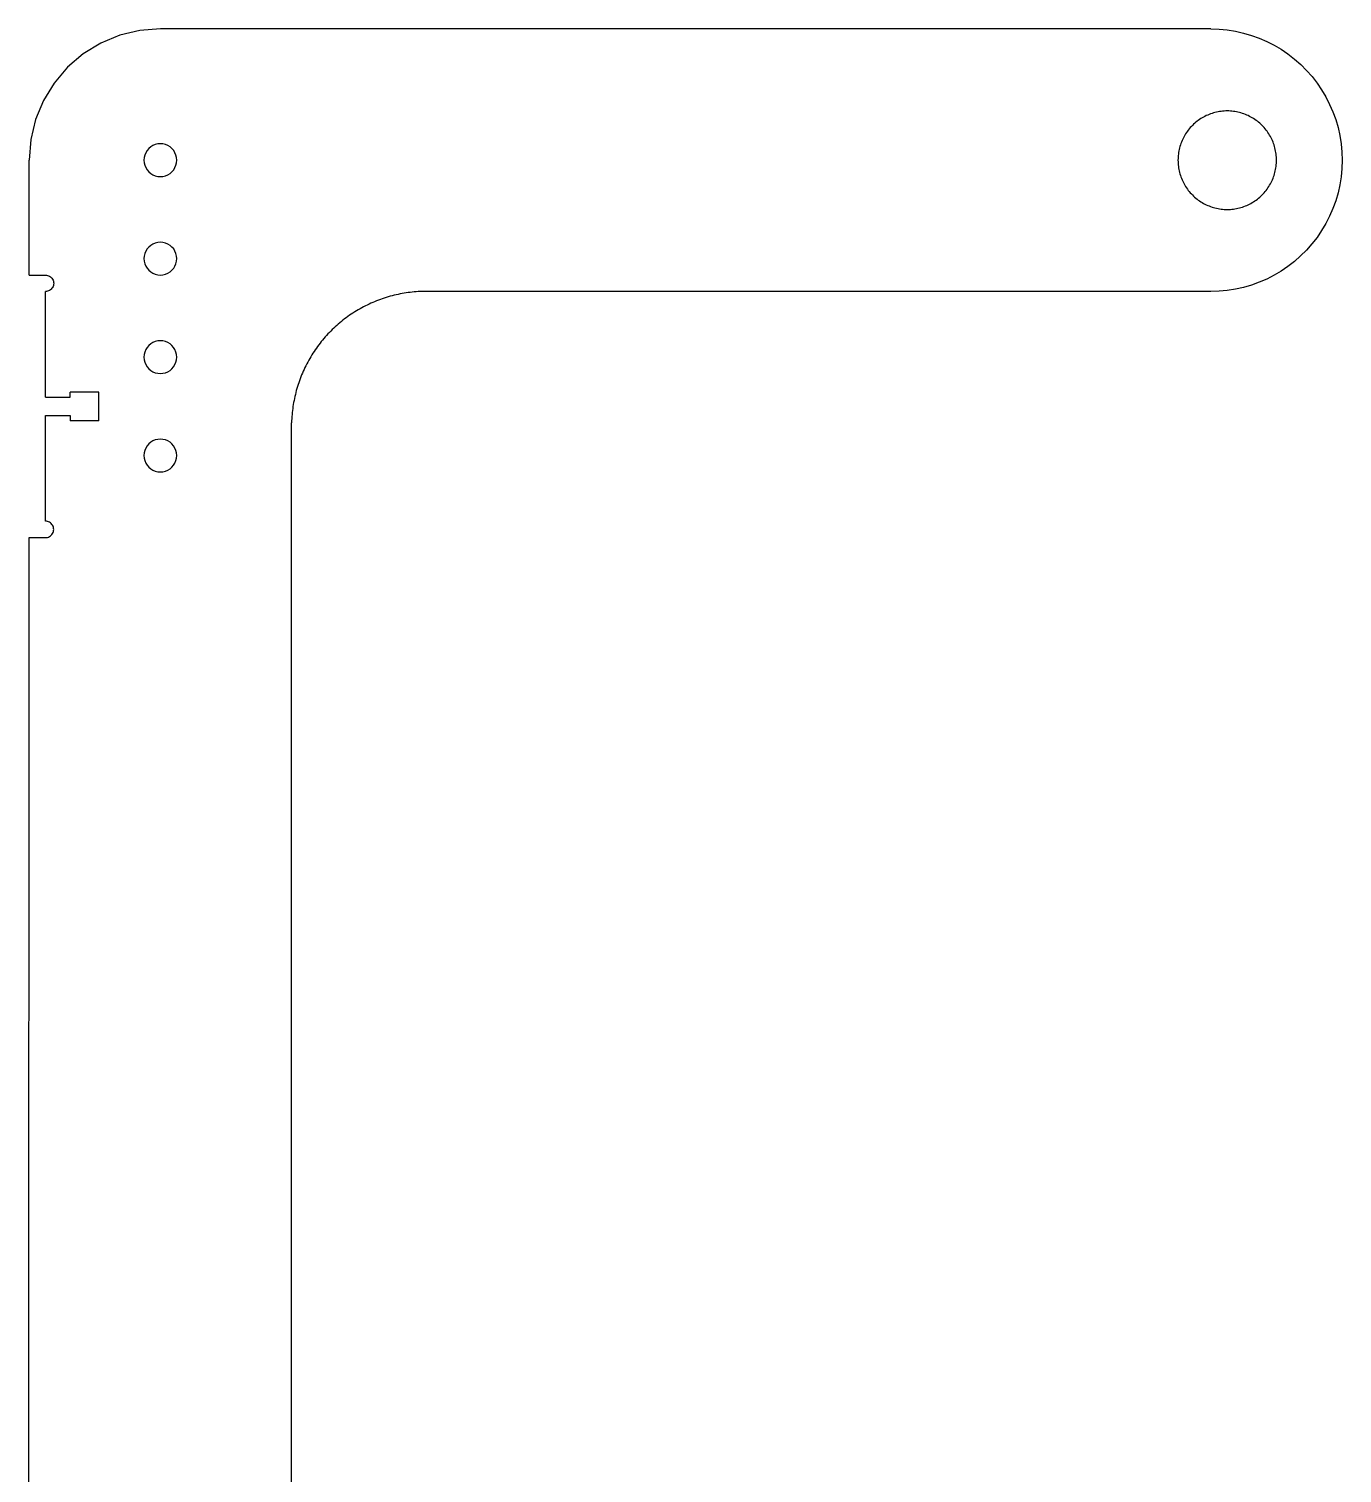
# Model space of a CAD drawing. Extents: x -71 to 71, y -22 to 22.
# Drawn here: x 4.57 to 24.57, y 0 to 22 of the extents above; entities that cross this region are included whole.
import ezdxf

# ---------------------------------------------------------------- set-up
doc = ezdxf.new("R2010")
doc.units = 0
doc.header["$MEASUREMENT"] = 0
doc.layers.get('0').update_dxf_attribs({"linetype": 'CONTINUOUS'})

msp = doc.modelspace()

# ---------------------------------------------------------------- linework, layer by layer
for p, q in [((5.661, 21.783), (5.393, 21.619)), ((5.951, 21.903), (5.661, 21.783)), ((6.256, 21.976), (5.951, 21.903)), ((6.569, 22), (6.256, 21.976)), ((22.569, 22), (6.569, 22)), ((22.569, 22), (22.694, 21.996)), ((22.694, 21.996), (22.819, 21.984)), ((22.819, 21.984), (22.943, 21.965)), ((22.943, 21.965), (23.066, 21.937)), ((23.066, 21.937), (23.187, 21.902)), ((23.187, 21.902), (23.305, 21.859)), ((23.305, 21.859), (23.42, 21.81)), ((23.42, 21.81), (23.532, 21.753)), ((5.393, 21.619), (5.154, 21.415)), ((23.532, 21.753), (23.64, 21.689)), ((23.64, 21.689), (23.744, 21.618)), ((23.744, 21.618), (23.843, 21.541)), ((5.154, 21.415), (4.95, 21.176)), ((23.843, 21.541), (23.938, 21.458)), ((23.938, 21.458), (24.027, 21.369)), ((24.027, 21.369), (24.11, 21.275)), ((4.95, 21.176), (4.786, 20.909)), ((24.11, 21.275), (24.187, 21.175)), ((24.187, 21.175), (24.257, 21.071)), ((4.786, 20.909), (4.666, 20.619)), ((24.257, 21.071), (24.321, 20.963)), ((24.321, 20.963), (24.378, 20.851)), ((22.521, 20.688), (22.499, 20.679)), ((22.542, 20.697), (22.521, 20.688)), ((22.564, 20.706), (22.542, 20.697)), ((22.587, 20.713), (22.564, 20.706)), ((22.609, 20.72), (22.587, 20.713)), ((22.632, 20.726), (22.609, 20.72)), ((22.655, 20.732), (22.632, 20.726)), ((22.678, 20.737), (22.655, 20.732)), ((22.701, 20.741), (22.678, 20.737)), ((22.725, 20.744), (22.701, 20.741)), ((22.748, 20.747), (22.725, 20.744)), ((22.771, 20.748), (22.748, 20.747)), ((22.795, 20.75), (22.771, 20.748)), ((22.819, 20.75), (22.795, 20.75)), ((22.842, 20.75), (22.819, 20.75)), ((22.866, 20.748), (22.842, 20.75)), ((22.889, 20.747), (22.866, 20.748)), ((22.913, 20.744), (22.889, 20.747)), ((22.936, 20.741), (22.913, 20.744)), ((22.959, 20.737), (22.936, 20.741)), ((22.982, 20.732), (22.959, 20.737)), ((23.005, 20.726), (22.982, 20.732)), ((23.028, 20.72), (23.005, 20.726)), ((23.05, 20.713), (23.028, 20.72)), ((23.073, 20.706), (23.05, 20.713)), ((23.095, 20.697), (23.073, 20.706)), ((23.116, 20.688), (23.095, 20.697)), ((23.138, 20.679), (23.116, 20.688)), ((24.378, 20.851), (24.428, 20.736)), ((24.428, 20.736), (24.471, 20.618)), ((4.666, 20.619), (4.593, 20.314)), ((22.241, 20.478), (22.226, 20.46)), ((22.256, 20.496), (22.241, 20.478)), ((22.272, 20.513), (22.256, 20.496)), ((22.288, 20.53), (22.272, 20.513)), ((22.305, 20.547), (22.288, 20.53)), ((22.323, 20.563), (22.305, 20.547)), ((22.34, 20.578), (22.323, 20.563)), ((22.359, 20.593), (22.34, 20.578)), ((22.378, 20.607), (22.359, 20.593)), ((22.397, 20.62), (22.378, 20.607)), ((22.417, 20.633), (22.397, 20.62)), ((22.437, 20.646), (22.417, 20.633)), ((22.457, 20.657), (22.437, 20.646)), ((22.478, 20.668), (22.457, 20.657)), ((22.499, 20.679), (22.478, 20.668)), ((23.159, 20.668), (23.138, 20.679)), ((23.18, 20.657), (23.159, 20.668)), ((23.2, 20.645), (23.18, 20.657)), ((23.22, 20.633), (23.2, 20.645)), ((23.24, 20.62), (23.22, 20.633)), ((23.259, 20.607), (23.24, 20.62)), ((23.278, 20.593), (23.259, 20.607)), ((23.297, 20.578), (23.278, 20.593)), ((23.314, 20.562), (23.297, 20.578)), ((23.332, 20.547), (23.314, 20.562)), ((23.349, 20.53), (23.332, 20.547)), ((23.365, 20.513), (23.349, 20.53)), ((23.381, 20.496), (23.365, 20.513)), ((23.396, 20.478), (23.381, 20.496)), ((23.411, 20.46), (23.396, 20.478)), ((24.471, 20.618), (24.506, 20.497)), ((24.506, 20.497), (24.533, 20.375)), ((4.593, 20.314), (4.568, 20.001)), ((6.529, 20.247), (6.491, 20.238)), ((6.568, 20.251), (6.529, 20.247)), ((6.608, 20.247), (6.568, 20.251)), ((6.646, 20.238), (6.608, 20.247)), ((22.113, 20.254), (22.105, 20.232)), ((22.121, 20.276), (22.113, 20.254)), ((22.13, 20.298), (22.121, 20.276)), ((22.14, 20.319), (22.13, 20.298)), ((22.15, 20.34), (22.14, 20.319)), ((22.161, 20.361), (22.15, 20.34)), ((22.173, 20.382), (22.161, 20.361)), ((22.185, 20.402), (22.173, 20.382)), ((22.198, 20.422), (22.185, 20.402)), ((22.212, 20.441), (22.198, 20.422)), ((22.226, 20.46), (22.212, 20.441)), ((23.425, 20.441), (23.411, 20.46)), ((23.439, 20.421), (23.425, 20.441)), ((23.452, 20.402), (23.439, 20.421)), ((23.464, 20.382), (23.452, 20.402)), ((23.476, 20.361), (23.464, 20.382)), ((23.487, 20.34), (23.476, 20.361)), ((23.497, 20.319), (23.487, 20.34)), ((23.507, 20.298), (23.497, 20.319)), ((23.516, 20.276), (23.507, 20.298)), ((23.524, 20.254), (23.516, 20.276)), ((23.532, 20.232), (23.524, 20.254)), ((24.533, 20.375), (24.553, 20.25)), ((24.553, 20.25), (24.565, 20.125)), ((6.321, 20.04), (6.318, 20.001)), ((6.331, 20.078), (6.321, 20.04)), ((6.346, 20.114), (6.331, 20.078)), ((6.366, 20.148), (6.346, 20.114)), ((6.392, 20.177), (6.366, 20.148)), ((6.421, 20.203), (6.392, 20.177)), ((6.455, 20.223), (6.421, 20.203)), ((6.491, 20.238), (6.455, 20.223)), ((6.682, 20.223), (6.646, 20.238)), ((6.715, 20.203), (6.682, 20.223)), ((6.745, 20.177), (6.715, 20.203)), ((6.771, 20.148), (6.745, 20.177)), ((6.791, 20.114), (6.771, 20.148)), ((6.806, 20.078), (6.791, 20.114)), ((6.815, 20.04), (6.806, 20.078)), ((6.818, 20.001), (6.815, 20.04)), ((22.069, 20.024), (22.068, 20)), ((22.07, 20.047), (22.069, 20.024)), ((22.072, 20.071), (22.07, 20.047)), ((22.074, 20.094), (22.072, 20.071)), ((22.078, 20.117), (22.074, 20.094)), ((22.082, 20.141), (22.078, 20.117)), ((22.087, 20.164), (22.082, 20.141)), ((22.092, 20.186), (22.087, 20.164)), ((22.098, 20.209), (22.092, 20.186)), ((22.105, 20.232), (22.098, 20.209)), ((23.539, 20.209), (23.532, 20.232)), ((23.545, 20.186), (23.539, 20.209)), ((23.55, 20.163), (23.545, 20.186)), ((23.555, 20.14), (23.55, 20.163)), ((23.559, 20.117), (23.555, 20.14)), ((23.563, 20.094), (23.559, 20.117)), ((23.565, 20.07), (23.563, 20.094)), ((23.567, 20.047), (23.565, 20.07)), ((23.568, 20.023), (23.567, 20.047)), ((23.568, 20), (23.568, 20.023)), ((24.565, 20.125), (24.568, 20)), ((4.568, 18.251), (4.568, 20.001)), ((6.318, 20.001), (6.321, 19.961)), ((6.321, 19.961), (6.331, 19.923)), ((6.331, 19.923), (6.346, 19.887)), ((6.346, 19.887), (6.366, 19.854)), ((6.366, 19.854), (6.392, 19.824)), ((6.392, 19.824), (6.421, 19.798)), ((6.715, 19.798), (6.745, 19.824)), ((6.745, 19.824), (6.771, 19.854)), ((6.771, 19.854), (6.791, 19.887)), ((6.791, 19.887), (6.806, 19.923)), ((6.806, 19.923), (6.815, 19.961)), ((6.815, 19.961), (6.818, 20.001)), ((22.068, 20), (22.069, 19.976)), ((22.069, 19.976), (22.07, 19.953)), ((22.07, 19.953), (22.072, 19.929)), ((22.072, 19.929), (22.074, 19.906)), ((22.074, 19.906), (22.078, 19.883)), ((22.078, 19.883), (22.082, 19.859)), ((22.082, 19.859), (22.087, 19.836)), ((22.087, 19.836), (22.092, 19.813)), ((22.092, 19.813), (22.098, 19.791)), ((23.539, 19.791), (23.545, 19.813)), ((23.545, 19.813), (23.55, 19.836)), ((23.55, 19.836), (23.555, 19.859)), ((23.555, 19.859), (23.559, 19.883)), ((23.559, 19.883), (23.563, 19.906)), ((23.563, 19.906), (23.565, 19.929)), ((23.565, 19.929), (23.567, 19.953)), ((23.567, 19.953), (23.568, 19.976)), ((23.568, 19.976), (23.568, 20)), ((24.565, 19.874), (24.553, 19.749)), ((24.568, 20), (24.565, 19.874)), ((6.421, 19.798), (6.455, 19.778)), ((6.455, 19.778), (6.491, 19.763)), ((6.491, 19.763), (6.529, 19.754)), ((6.529, 19.754), (6.568, 19.751)), ((6.568, 19.751), (6.607, 19.754)), ((6.607, 19.754), (6.646, 19.763)), ((6.646, 19.763), (6.682, 19.778)), ((6.682, 19.778), (6.715, 19.798)), ((22.098, 19.791), (22.105, 19.768)), ((22.105, 19.768), (22.113, 19.746)), ((22.113, 19.746), (22.121, 19.724)), ((22.121, 19.724), (22.13, 19.702)), ((22.13, 19.702), (22.14, 19.681)), ((22.14, 19.681), (22.15, 19.659)), ((22.15, 19.659), (22.161, 19.639)), ((22.161, 19.639), (22.173, 19.618)), ((22.173, 19.618), (22.185, 19.598)), ((22.185, 19.598), (22.198, 19.578)), ((23.439, 19.578), (23.452, 19.598)), ((23.452, 19.598), (23.464, 19.618)), ((23.464, 19.618), (23.476, 19.639)), ((23.476, 19.639), (23.487, 19.659)), ((23.487, 19.659), (23.497, 19.681)), ((23.497, 19.681), (23.507, 19.702)), ((23.507, 19.702), (23.516, 19.724)), ((23.516, 19.724), (23.524, 19.746)), ((23.524, 19.746), (23.532, 19.768)), ((23.532, 19.768), (23.539, 19.791)), ((24.533, 19.625), (24.506, 19.502)), ((24.553, 19.749), (24.533, 19.625)), ((22.198, 19.578), (22.212, 19.559)), ((22.212, 19.559), (22.226, 19.54)), ((22.226, 19.54), (22.241, 19.522)), ((22.241, 19.522), (22.256, 19.504)), ((22.256, 19.504), (22.272, 19.487)), ((22.272, 19.487), (22.288, 19.47)), ((22.288, 19.47), (22.305, 19.453)), ((22.305, 19.453), (22.322, 19.437)), ((22.322, 19.437), (22.34, 19.422)), ((22.34, 19.422), (22.359, 19.407)), ((22.359, 19.407), (22.378, 19.393)), ((22.378, 19.393), (22.397, 19.38)), ((22.397, 19.38), (22.417, 19.367)), ((22.417, 19.367), (22.437, 19.354)), ((23.2, 19.354), (23.22, 19.367)), ((23.22, 19.367), (23.24, 19.38)), ((23.24, 19.38), (23.259, 19.393)), ((23.259, 19.393), (23.278, 19.407)), ((23.278, 19.407), (23.296, 19.422)), ((23.296, 19.422), (23.314, 19.437)), ((23.314, 19.437), (23.332, 19.453)), ((23.332, 19.453), (23.349, 19.47)), ((23.349, 19.47), (23.365, 19.486)), ((23.365, 19.486), (23.381, 19.504)), ((23.381, 19.504), (23.396, 19.522)), ((23.396, 19.522), (23.411, 19.54)), ((23.411, 19.54), (23.425, 19.559)), ((23.425, 19.559), (23.439, 19.578)), ((24.471, 19.382), (24.428, 19.264)), ((24.506, 19.502), (24.471, 19.382)), ((22.437, 19.354), (22.457, 19.343)), ((22.457, 19.343), (22.478, 19.332)), ((22.478, 19.332), (22.499, 19.321)), ((22.499, 19.321), (22.521, 19.312)), ((22.521, 19.312), (22.542, 19.303)), ((22.542, 19.303), (22.564, 19.294)), ((22.564, 19.294), (22.587, 19.287)), ((22.587, 19.287), (22.609, 19.28)), ((22.609, 19.28), (22.632, 19.274)), ((22.632, 19.274), (22.655, 19.268)), ((22.655, 19.268), (22.678, 19.263)), ((22.678, 19.263), (22.701, 19.259)), ((22.701, 19.259), (22.724, 19.256)), ((22.724, 19.256), (22.748, 19.253)), ((22.748, 19.253), (22.771, 19.251)), ((22.771, 19.251), (22.795, 19.25)), ((22.795, 19.25), (22.818, 19.25)), ((22.818, 19.25), (22.842, 19.25)), ((22.842, 19.25), (22.866, 19.251)), ((22.866, 19.251), (22.889, 19.253)), ((22.889, 19.253), (22.912, 19.256)), ((22.912, 19.256), (22.936, 19.259)), ((22.936, 19.259), (22.959, 19.263)), ((22.959, 19.263), (22.982, 19.268)), ((22.982, 19.268), (23.005, 19.273)), ((23.005, 19.273), (23.028, 19.28)), ((23.028, 19.28), (23.05, 19.287)), ((23.05, 19.287), (23.072, 19.294)), ((23.072, 19.294), (23.095, 19.303)), ((23.095, 19.303), (23.116, 19.312)), ((23.116, 19.312), (23.138, 19.321)), ((23.138, 19.321), (23.159, 19.332)), ((23.159, 19.332), (23.18, 19.343)), ((23.18, 19.343), (23.2, 19.354)), ((24.378, 19.148), (24.321, 19.036)), ((24.428, 19.264), (24.378, 19.148)), ((24.257, 18.928), (24.186, 18.824)), ((24.321, 19.036), (24.257, 18.928)), ((6.421, 18.703), (6.392, 18.677)), ((6.455, 18.723), (6.421, 18.703)), ((6.491, 18.738), (6.455, 18.723)), ((6.529, 18.747), (6.491, 18.738)), ((6.568, 18.751), (6.529, 18.747)), ((6.607, 18.747), (6.568, 18.751)), ((6.646, 18.738), (6.607, 18.747)), ((6.682, 18.723), (6.646, 18.738)), ((6.715, 18.703), (6.682, 18.723)), ((6.745, 18.677), (6.715, 18.703)), ((24.109, 18.725), (24.026, 18.631)), ((24.186, 18.824), (24.109, 18.725)), ((6.321, 18.54), (6.318, 18.501)), ((6.318, 18.501), (6.321, 18.461)), ((6.331, 18.578), (6.321, 18.54)), ((6.346, 18.614), (6.331, 18.578)), ((6.366, 18.648), (6.346, 18.614)), ((6.392, 18.677), (6.366, 18.648)), ((6.771, 18.648), (6.745, 18.677)), ((6.791, 18.614), (6.771, 18.648)), ((6.806, 18.578), (6.791, 18.614)), ((6.815, 18.54), (6.806, 18.578)), ((6.818, 18.501), (6.815, 18.54)), ((6.815, 18.461), (6.818, 18.501)), ((23.937, 18.542), (23.843, 18.459)), ((24.026, 18.631), (23.937, 18.542)), ((6.321, 18.461), (6.331, 18.423)), ((6.331, 18.423), (6.346, 18.387)), ((6.346, 18.387), (6.366, 18.354)), ((6.366, 18.354), (6.391, 18.324)), ((6.391, 18.324), (6.421, 18.298)), ((6.421, 18.298), (6.455, 18.278)), ((6.455, 18.278), (6.491, 18.263)), ((6.491, 18.263), (6.529, 18.254)), ((6.607, 18.254), (6.646, 18.263)), ((6.646, 18.263), (6.682, 18.278)), ((6.682, 18.278), (6.715, 18.298)), ((6.715, 18.298), (6.745, 18.324)), ((6.745, 18.324), (6.771, 18.354)), ((6.771, 18.354), (6.791, 18.387)), ((6.791, 18.387), (6.806, 18.423)), ((6.806, 18.423), (6.815, 18.461)), ((23.64, 18.311), (23.532, 18.247)), ((23.744, 18.382), (23.64, 18.311)), ((23.843, 18.459), (23.744, 18.382)), ((4.568, 18.251), (4.818, 18.251)), ((4.818, 18.251), (4.835, 18.25)), ((4.835, 18.25), (4.851, 18.246)), ((4.851, 18.246), (4.866, 18.241)), ((4.866, 18.241), (4.881, 18.234)), ((4.881, 18.234), (4.894, 18.225)), ((4.894, 18.225), (4.907, 18.214)), ((4.907, 18.214), (4.917, 18.202)), ((4.917, 18.05), (4.907, 18.037)), ((4.917, 18.202), (4.926, 18.188)), ((4.926, 18.063), (4.917, 18.05)), ((4.926, 18.188), (4.934, 18.173)), ((4.934, 18.078), (4.926, 18.063)), ((4.934, 18.173), (4.939, 18.158)), ((4.939, 18.093), (4.934, 18.078)), ((4.939, 18.158), (4.942, 18.142)), ((4.942, 18.109), (4.939, 18.093)), ((4.942, 18.142), (4.943, 18.126)), ((4.943, 18.126), (4.942, 18.109)), ((6.529, 18.254), (6.568, 18.251)), ((6.568, 18.251), (6.607, 18.254)), ((23.066, 18.063), (22.943, 18.035)), ((23.186, 18.098), (23.066, 18.063)), ((23.305, 18.14), (23.186, 18.098)), ((23.42, 18.19), (23.305, 18.14)), ((23.532, 18.247), (23.42, 18.19)), ((4.835, 18.002), (4.818, 18.001)), ((4.818, 16.391), (4.818, 18.001)), ((4.851, 18.005), (4.835, 18.002)), ((4.866, 18.01), (4.851, 18.005)), ((4.881, 18.017), (4.866, 18.01)), ((4.894, 18.026), (4.881, 18.017)), ((4.907, 18.037), (4.894, 18.026)), ((9.775, 17.821), (9.747, 17.808)), ((9.804, 17.833), (9.775, 17.821)), ((9.832, 17.845), (9.804, 17.833)), ((9.861, 17.857), (9.832, 17.845)), ((9.89, 17.868), (9.861, 17.857)), ((9.919, 17.879), (9.89, 17.868)), ((9.949, 17.889), (9.919, 17.879)), ((9.978, 17.899), (9.949, 17.889)), ((10.008, 17.909), (9.978, 17.899)), ((10.037, 17.918), (10.008, 17.909)), ((10.067, 17.927), (10.037, 17.918)), ((10.097, 17.935), (10.067, 17.927)), ((10.128, 17.942), (10.097, 17.935)), ((10.158, 17.95), (10.128, 17.942)), ((10.188, 17.956), (10.158, 17.95)), ((10.219, 17.963), (10.188, 17.956)), ((10.249, 17.968), (10.219, 17.963)), ((10.28, 17.974), (10.249, 17.968)), ((10.311, 17.979), (10.28, 17.974)), ((10.342, 17.983), (10.311, 17.979)), ((10.372, 17.987), (10.342, 17.983)), ((10.403, 17.99), (10.372, 17.987)), ((10.434, 17.993), (10.403, 17.99)), ((10.465, 17.996), (10.434, 17.993)), ((10.496, 17.998), (10.465, 17.996)), ((10.527, 18), (10.496, 17.998)), ((10.559, 18.001), (10.527, 18)), ((22.568, 18), (10.559, 18.001)), ((22.694, 18.004), (22.568, 18)), ((22.819, 18.016), (22.694, 18.004)), ((22.943, 18.035), (22.819, 18.016)), ((9.4, 17.601), (9.375, 17.582)), ((9.425, 17.619), (9.4, 17.601)), ((9.45, 17.637), (9.425, 17.619)), ((9.476, 17.655), (9.45, 17.637)), ((9.502, 17.672), (9.476, 17.655)), ((9.528, 17.688), (9.502, 17.672)), ((9.555, 17.705), (9.528, 17.688)), ((9.582, 17.721), (9.555, 17.705)), ((9.609, 17.736), (9.582, 17.721)), ((9.636, 17.751), (9.609, 17.736)), ((9.663, 17.766), (9.636, 17.751)), ((9.691, 17.78), (9.663, 17.766)), ((9.719, 17.794), (9.691, 17.78)), ((9.747, 17.808), (9.719, 17.794)), ((9.164, 17.398), (9.142, 17.376)), ((9.186, 17.42), (9.164, 17.398)), ((9.209, 17.441), (9.186, 17.42)), ((9.232, 17.463), (9.209, 17.441)), ((9.255, 17.483), (9.232, 17.463)), ((9.278, 17.504), (9.255, 17.483)), ((9.302, 17.524), (9.278, 17.504)), ((9.326, 17.544), (9.302, 17.524)), ((9.35, 17.563), (9.326, 17.544)), ((9.375, 17.582), (9.35, 17.563)), ((6.391, 17.177), (6.366, 17.148)), ((6.421, 17.203), (6.391, 17.177)), ((6.455, 17.223), (6.421, 17.203)), ((6.491, 17.238), (6.455, 17.223)), ((6.529, 17.247), (6.491, 17.238)), ((6.568, 17.251), (6.529, 17.247)), ((6.607, 17.247), (6.568, 17.251)), ((6.645, 17.238), (6.607, 17.247)), ((6.682, 17.223), (6.645, 17.238)), ((6.715, 17.203), (6.682, 17.223)), ((6.745, 17.177), (6.715, 17.203)), ((6.77, 17.148), (6.745, 17.177)), ((8.962, 17.162), (8.944, 17.136)), ((8.981, 17.187), (8.962, 17.162)), ((9, 17.211), (8.981, 17.187)), ((9.019, 17.236), (9, 17.211)), ((9.039, 17.26), (9.019, 17.236)), ((9.059, 17.284), (9.039, 17.26)), ((9.079, 17.307), (9.059, 17.284)), ((9.1, 17.33), (9.079, 17.307)), ((9.121, 17.353), (9.1, 17.33)), ((9.142, 17.376), (9.121, 17.353)), ((6.321, 17.04), (6.318, 17.001)), ((6.318, 17.001), (6.321, 16.961)), ((6.33, 17.078), (6.321, 17.04)), ((6.321, 16.961), (6.33, 16.923)), ((6.345, 17.114), (6.33, 17.078)), ((6.366, 17.148), (6.345, 17.114)), ((6.791, 17.114), (6.77, 17.148)), ((6.806, 17.078), (6.791, 17.114)), ((6.815, 17.04), (6.806, 17.078)), ((6.806, 16.923), (6.815, 16.961)), ((6.818, 17.001), (6.815, 17.04)), ((6.815, 16.961), (6.818, 17.001)), ((8.828, 16.952), (8.813, 16.925)), ((8.843, 16.979), (8.828, 16.952)), ((8.859, 17.006), (8.843, 16.979)), ((8.875, 17.033), (8.859, 17.006)), ((8.892, 17.059), (8.875, 17.033)), ((8.909, 17.085), (8.892, 17.059)), ((8.926, 17.111), (8.909, 17.085)), ((8.944, 17.136), (8.926, 17.111)), ((6.33, 16.923), (6.345, 16.887)), ((6.345, 16.887), (6.366, 16.854)), ((6.366, 16.854), (6.391, 16.824)), ((6.391, 16.824), (6.421, 16.798)), ((6.421, 16.798), (6.455, 16.778)), ((6.455, 16.778), (6.491, 16.763)), ((6.491, 16.763), (6.529, 16.754)), ((6.529, 16.754), (6.568, 16.751)), ((6.568, 16.751), (6.607, 16.754)), ((6.607, 16.754), (6.645, 16.763)), ((6.645, 16.763), (6.682, 16.778)), ((6.682, 16.778), (6.715, 16.798)), ((6.715, 16.798), (6.745, 16.824)), ((6.745, 16.824), (6.77, 16.854)), ((6.77, 16.854), (6.791, 16.887)), ((6.791, 16.887), (6.806, 16.923)), ((8.72, 16.728), (8.708, 16.699)), ((8.732, 16.757), (8.72, 16.728)), ((8.744, 16.785), (8.732, 16.757)), ((8.757, 16.814), (8.744, 16.785)), ((8.77, 16.842), (8.757, 16.814)), ((8.784, 16.87), (8.77, 16.842)), ((8.798, 16.897), (8.784, 16.87)), ((8.813, 16.925), (8.798, 16.897)), ((8.648, 16.522), (8.639, 16.492)), ((8.657, 16.552), (8.648, 16.522)), ((8.666, 16.582), (8.657, 16.552)), ((8.676, 16.611), (8.666, 16.582)), ((8.686, 16.641), (8.676, 16.611)), ((8.697, 16.67), (8.686, 16.641)), ((8.708, 16.699), (8.697, 16.67)), ((4.818, 16.391), (5.193, 16.391)), ((5.193, 16.391), (5.193, 16.469)), ((5.631, 16.469), (5.193, 16.469)), ((5.631, 16.032), (5.631, 16.469)), ((8.598, 16.31), (8.593, 16.28)), ((8.604, 16.341), (8.598, 16.31)), ((8.61, 16.371), (8.604, 16.341)), ((8.617, 16.402), (8.61, 16.371)), ((8.624, 16.432), (8.617, 16.402)), ((8.631, 16.462), (8.624, 16.432)), ((8.639, 16.492), (8.631, 16.462)), ((4.818, 16.11), (5.193, 16.11)), ((4.818, 14.501), (4.818, 16.11)), ((5.193, 16.11), (5.193, 16.032)), ((8.569, 16.063), (8.568, 16.032)), ((8.571, 16.094), (8.569, 16.063)), ((8.574, 16.125), (8.571, 16.094)), ((8.577, 16.156), (8.574, 16.125)), ((8.58, 16.187), (8.577, 16.156)), ((8.584, 16.218), (8.58, 16.187)), ((8.588, 16.249), (8.584, 16.218)), ((8.593, 16.28), (8.588, 16.249)), ((5.631, 16.032), (5.193, 16.032)), ((8.564, -15.999), (8.567, 16.001)), ((8.568, 16.032), (8.567, 16.001)), ((6.366, 15.648), (6.345, 15.614)), ((6.391, 15.677), (6.366, 15.648)), ((6.421, 15.703), (6.391, 15.677)), ((6.455, 15.723), (6.421, 15.703)), ((6.491, 15.738), (6.455, 15.723)), ((6.529, 15.747), (6.491, 15.738)), ((6.568, 15.751), (6.529, 15.747)), ((6.607, 15.747), (6.568, 15.751)), ((6.645, 15.738), (6.607, 15.747)), ((6.682, 15.723), (6.645, 15.738)), ((6.715, 15.703), (6.682, 15.723)), ((6.745, 15.677), (6.715, 15.703)), ((6.77, 15.648), (6.745, 15.677)), ((6.791, 15.614), (6.77, 15.648)), ((6.321, 15.54), (6.318, 15.501)), ((6.318, 15.501), (6.321, 15.461)), ((6.33, 15.578), (6.321, 15.54)), ((6.321, 15.461), (6.33, 15.423)), ((6.345, 15.614), (6.33, 15.578)), ((6.33, 15.423), (6.345, 15.387)), ((6.806, 15.578), (6.791, 15.614)), ((6.791, 15.387), (6.806, 15.423)), ((6.815, 15.54), (6.806, 15.578)), ((6.806, 15.423), (6.815, 15.461)), ((6.818, 15.501), (6.815, 15.54)), ((6.815, 15.461), (6.818, 15.501)), ((6.345, 15.387), (6.366, 15.354)), ((6.366, 15.354), (6.391, 15.324)), ((6.391, 15.324), (6.421, 15.298)), ((6.421, 15.298), (6.455, 15.278)), ((6.455, 15.278), (6.491, 15.263)), ((6.491, 15.263), (6.529, 15.254)), ((6.529, 15.254), (6.568, 15.251)), ((6.568, 15.251), (6.607, 15.254)), ((6.607, 15.254), (6.645, 15.263)), ((6.645, 15.263), (6.682, 15.278)), ((6.682, 15.278), (6.715, 15.298)), ((6.715, 15.298), (6.745, 15.324)), ((6.745, 15.324), (6.77, 15.354)), ((6.77, 15.354), (6.791, 15.387)), ((4.834, 14.5), (4.818, 14.501)), ((4.85, 14.496), (4.834, 14.5)), ((4.866, 14.491), (4.85, 14.496)), ((4.88, 14.484), (4.866, 14.491)), ((4.894, 14.475), (4.88, 14.484)), ((4.906, 14.464), (4.894, 14.475)), ((4.917, 14.452), (4.906, 14.464)), ((4.926, 14.438), (4.917, 14.452)), ((4.917, 14.3), (4.926, 14.313)), ((4.933, 14.423), (4.926, 14.438)), ((4.926, 14.313), (4.933, 14.328)), ((4.939, 14.408), (4.933, 14.423)), ((4.933, 14.328), (4.939, 14.343)), ((4.942, 14.392), (4.939, 14.408)), ((4.939, 14.343), (4.942, 14.359)), ((4.943, 14.376), (4.942, 14.392)), ((4.942, 14.359), (4.943, 14.376)), ((4.565, -17.502), (4.568, 14.251)), ((4.568, 14.251), (4.818, 14.251)), ((4.818, 14.251), (4.834, 14.252)), ((4.834, 14.252), (4.85, 14.255)), ((4.85, 14.255), (4.866, 14.26)), ((4.866, 14.26), (4.88, 14.267)), ((4.88, 14.267), (4.894, 14.276)), ((4.894, 14.276), (4.906, 14.287)), ((4.906, 14.287), (4.917, 14.3))]:
    msp.add_line(p, q)

doc.saveas('drawing.dxf')
